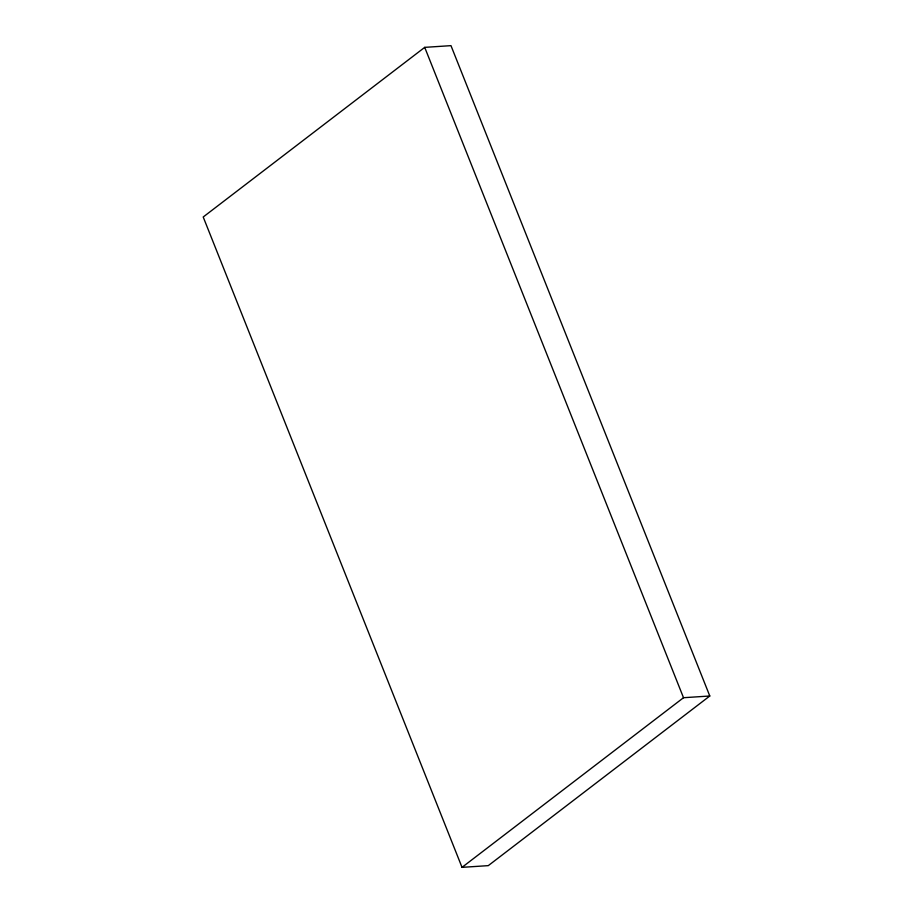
<?xml version="1.0" encoding="UTF-8"?>
<svg xmlns="http://www.w3.org/2000/svg" width="913" height="913" viewBox="0 0 913 913"><rect width="100%" height="100%" fill="white"/><g stroke="black" fill="none" stroke-linecap="round" stroke-linejoin="round"><path stroke-width="1.37" d="M424.716 47.362L203.211 216.997L462.024 867.35L488.284 865.638L709.789 696.003L450.976 45.65L424.716 47.362L683.517 697.715L709.789 696.003M462.024 867.35L683.517 697.715"/></g></svg>
